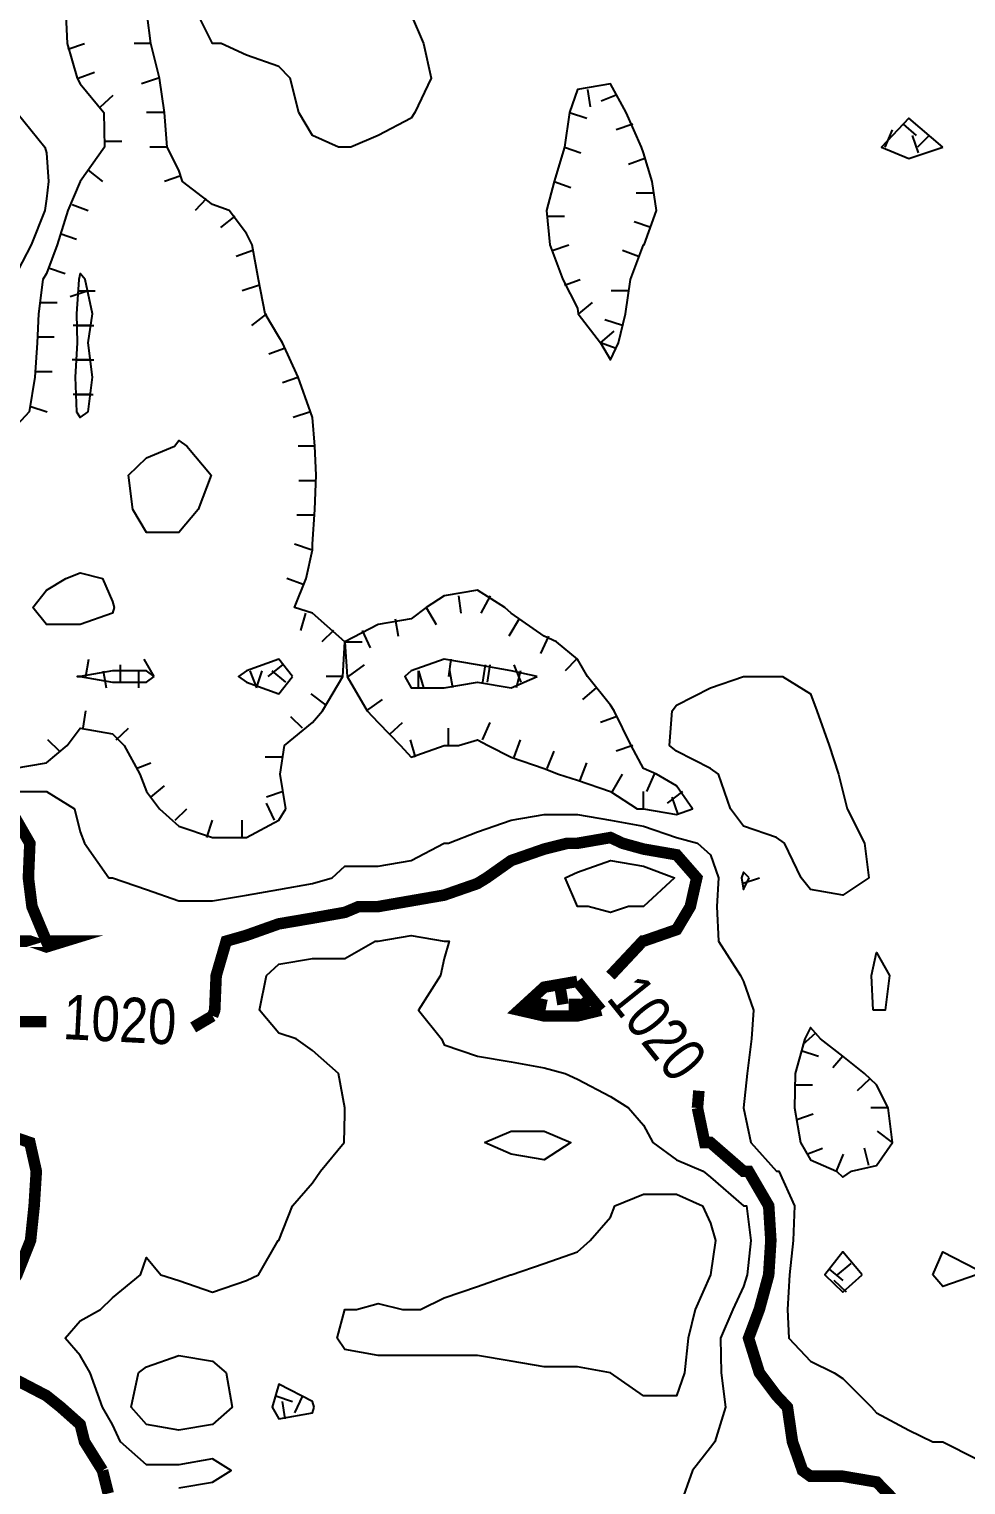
# Model space of a CAD drawing. Extents: x 628896 to 629898, y 4519176 to 4520140.
# Drawn here: x 629267.4 to 629348.8, y 4519687.8 to 4519814.2 of the extents above; entities that cross this region are included whole.
import ezdxf
from ezdxf.enums import TextEntityAlignment as Align

# ---------------------------------------------------------------- set-up
doc = ezdxf.new("R2010")
doc.units = 0

msp = doc.modelspace()

# ---------------------------------------------------------------- linework, layer by layer
at = {"layer": 'GSLAYER', "linetype": 'CONTINUOUS', "flags": 128}
for points in [[(629270.625, 4519815.5), (629270.75, 4519813), (629271.625, 4519810), (629271.875, 4519809.5), (629273.9375, 4519807), (629274, 4519804), (629271.875, 4519801), (629270.8125, 4519798.5), (629269.875, 4519795.5), (629268.9375, 4519793), (629268.625, 4519792.5), (629268.25, 4519789.5), (629268.125, 4519787), (629267.9375, 4519784), (629267.4375, 4519781), (629266.0625, 4519779.5)], [(629289.75, 4519746.5), (629289.25, 4519749.5), (629289.625, 4519752), (629292.0625, 4519754), (629292.9375, 4519755), (629294.6875, 4519758), (629294.875, 4519761), (629295.0625, 4519758), (629296.8125, 4519755), (629297.75, 4519754), (629299.6875, 4519752), (629300.625, 4519751), (629303.5, 4519752), (629304.75, 4519752), (629306.375, 4519752.5), (629307.3125, 4519752), (629309.3125, 4519751), (629312.1875, 4519750), (629313.4375, 4519749.5), (629315.0625, 4519749), (629317.9375, 4519748), (629320.25, 4519746.5), (629320.8125, 4519746.5), (629323.6875, 4519746), (629325.0625, 4519746.5), (629323.6875, 4519748.5), (629321.9375, 4519749.5), (629320.8125, 4519750), (629319.75, 4519752), (629318.25, 4519755), (629317.9375, 4519755.5), (629315.9375, 4519758), (629315.0625, 4519759.5), (629313.25, 4519761), (629312.1875, 4519761.5), (629309.3125, 4519763.5), (629308.75, 4519764), (629306.375, 4519765.5), (629303.5, 4519765), (629301.9375, 4519764), (629300.625, 4519763), (629297.75, 4519762.5), (629294.875, 4519761), (629292.0625, 4519763.5), (629290.5, 4519764), (629291.5, 4519766.5), (629292.0625, 4519769), (629292.0625, 4519769.5), (629292.25, 4519772.5), (629292.375, 4519775.5), (629292.25, 4519778), (629292.0625, 4519780.5), (629291.875, 4519781), (629290.8125, 4519784), (629289.4375, 4519787), (629289.125, 4519787.5), (629287.9375, 4519789.5), (629287.375, 4519792.5), (629286.8125, 4519795.5), (629286.3125, 4519796.5), (629284.8125, 4519798.5), (629283.375, 4519799), (629280.75, 4519801), (629280.4375, 4519802), (629279.4375, 4519804), (629279.1875, 4519807), (629278.75, 4519810), (629278, 4519813), (629277.6875, 4519815.5)], [(629294.3125, 4519804), (629292.0625, 4519805), (629290.875, 4519807), (629290.125, 4519810), (629289.125, 4519811), (629286.3125, 4519812), (629284.125, 4519813), (629283.375, 4519813), (629282.125, 4519815.5)], [(629300.625, 4519815.5), (629301.6875, 4519813), (629302.375, 4519810), (629300.9375, 4519807), (629300.625, 4519806.5), (629297.75, 4519805), (629295.375, 4519804), (629294.875, 4519804), (629294.3125, 4519804)], [(629270.8125, 4519812.5), (629272.25, 4519813)], [(629278, 4519813), (629276.5625, 4519813)], [(629271.6875, 4519810), (629273.125, 4519810.5)], [(629278.6875, 4519810), (629277.1875, 4519809.5)], [(629273.625, 4519807.5), (629274.75, 4519808.5)], [(629318.625, 4519787), (629319.25, 4519789.5), (629319.6875, 4519792.5), (629320.8125, 4519795.5), (629320.875, 4519795.5), (629321.9375, 4519798.5), (629321.5625, 4519801), (629320.8125, 4519803.5), (629320.625, 4519804), (629319.3125, 4519807), (629317.9375, 4519809.5), (629315.0625, 4519809), (629314.375, 4519807), (629313.9375, 4519804), (629313.0625, 4519801), (629312.375, 4519798.5), (629312.6875, 4519795.5), (629313.8125, 4519792.5), (629315.0625, 4519790), (629315.125, 4519789.5), (629317.0625, 4519787), (629317.9375, 4519785.5), (629318.625, 4519787)], [(629315.9375, 4519809), (629316.1875, 4519807.5)], [(629318.4375, 4519808.5), (629317.125, 4519808)], [(629266.375, 4519807), (629268.8125, 4519804), (629268.9375, 4519803.5), (629269.125, 4519801), (629268.9375, 4519799.5), (629268.8125, 4519798.5), (629267.625, 4519795.5), (629266.0625, 4519792.5)], [(629279.1875, 4519807), (629277.625, 4519807)], [(629314.375, 4519807), (629315.875, 4519806.5)], [(629319.875, 4519806), (629318.4375, 4519805.5)], [(629346.8125, 4519804), (629343.875, 4519806.5), (629341.5, 4519804), (629343.875, 4519803), (629346.8125, 4519804)], [(629343.375, 4519806), (629344.5, 4519805)], [(629341.8125, 4519804), (629342.4375, 4519805.5)], [(629344.6875, 4519803.5), (629344.1875, 4519805)], [(629345.625, 4519805), (629344.625, 4519804)], [(629274, 4519804.5), (629275.5, 4519804.5)], [(629279.4375, 4519804), (629277.9375, 4519804)], [(629313.9375, 4519804), (629315.375, 4519803.5)], [(629272.5625, 4519802), (629273.8125, 4519801)], [(629320.9375, 4519803), (629319.5, 4519802.5)], [(629280.625, 4519801.5), (629279.1875, 4519801)], [(629313.0625, 4519801), (629314.5, 4519800.5)], [(629282.8125, 4519799.5), (629281.875, 4519798.5)], [(629321.75, 4519800), (629320.1875, 4519800)], [(629271.1875, 4519799), (629272.5625, 4519798.5)], [(629285.3125, 4519798), (629284.0625, 4519797)], [(629312.375, 4519798), (629313.9375, 4519798)], [(629321.4375, 4519797), (629320, 4519797.5)], [(629270.125, 4519796.5), (629271.5625, 4519796)], [(629286.875, 4519795), (629285.4375, 4519794.5)], [(629312.875, 4519795), (629314.3125, 4519795.5)], [(629320.375, 4519794.5), (629319, 4519795)], [(629269.125, 4519793.5), (629270.5625, 4519793)], [(629272.5625, 4519781), (629272.9375, 4519784), (629272.5625, 4519787), (629272.9375, 4519789.5), (629272.3125, 4519792.5), (629271.875, 4519793), (629271.75, 4519792.5), (629271.5625, 4519789.5), (629271.625, 4519787), (629271.4375, 4519784), (629271.5625, 4519781), (629271.875, 4519780.5), (629272.5625, 4519781)], [(629287.4375, 4519792), (629285.9375, 4519791.5)], [(629313.9375, 4519792), (629315.3125, 4519792.5)], [(629272.5625, 4519791.5), (629271, 4519791)], [(629271.6875, 4519791.5), (629273.1875, 4519791.5)], [(629319.5, 4519791.5), (629318, 4519791.5)], [(629268.375, 4519790.5), (629269.875, 4519790.5)], [(629288.0625, 4519789.5), (629286.75, 4519788.5)], [(629315.1875, 4519789.5), (629316.375, 4519790.5)], [(629272.75, 4519788.5), (629271.25, 4519788.5)], [(629271.5625, 4519788.5), (629273.0625, 4519788.5)], [(629319, 4519788.5), (629317.4375, 4519789)], [(629268.125, 4519787.5), (629269.625, 4519787.5)], [(629317.0625, 4519787), (629318.25, 4519788)], [(629318.4375, 4519786.5), (629317.0625, 4519787)], [(629289.625, 4519786.5), (629288.25, 4519786)], [(629267.9375, 4519784.5), (629269.4375, 4519784.5)], [(629272.75, 4519785.5), (629271.1875, 4519785.5)], [(629271.5625, 4519785.5), (629273.0625, 4519785.5)], [(629290.875, 4519784), (629289.4375, 4519783.5)], [(629272.75, 4519782.5), (629271.25, 4519782.5)], [(629271.5, 4519782.5), (629273, 4519782.5)], [(629267.5, 4519781.5), (629269, 4519781)], [(629291.875, 4519781), (629290.375, 4519780.5)], [(629276.4375, 4519772.5), (629276.0625, 4519775.5), (629277.625, 4519777), (629280.0625, 4519778), (629280.4375, 4519778.5), (629281.125, 4519778), (629283.25, 4519775.5), (629282.125, 4519772.5), (629280.4375, 4519770.5), (629277.625, 4519770.5), (629276.4375, 4519772.5)], [(629292.25, 4519778), (629290.8125, 4519778)], [(629292.375, 4519775), (629290.875, 4519775)], [(629292.1875, 4519772), (629290.6875, 4519772)], [(629291.9375, 4519769), (629290.5, 4519769.5)], [(629267.75, 4519764), (629268.9375, 4519765.5), (629270.625, 4519766.5), (629271.875, 4519767), (629273.8125, 4519766.5), (629274.6875, 4519764.5), (629274.8125, 4519764), (629274.6875, 4519763.5), (629271.875, 4519762.5), (629268.9375, 4519762.5), (629267.75, 4519764)], [(629291.25, 4519766), (629289.8125, 4519766.5)], [(629304.75, 4519765), (629304.9375, 4519763.5)], [(629307.5, 4519765), (629306.6875, 4519763.5)], [(629291.4375, 4519763.5), (629291, 4519762)], [(629299.25, 4519763), (629299.5, 4519761.5)], [(629301.9375, 4519764), (629302.8125, 4519762.5)], [(629310, 4519763), (629309.125, 4519761.5)], [(629293.875, 4519762), (629292.875, 4519761)], [(629296.375, 4519762), (629297.0625, 4519760.5)], [(629294.875, 4519761), (629296.375, 4519761)], [(629312.5625, 4519761.5), (629311.875, 4519760)], [(629272.375, 4519758), (629272.625, 4519759.5)], [(629275.375, 4519757.5), (629275.375, 4519759)], [(629278.3125, 4519758), (629277.4375, 4519759.5)], [(629290.3125, 4519758), (629289.125, 4519759.5), (629286.3125, 4519758.5), (629285.625, 4519758), (629286.3125, 4519757.5), (629289.125, 4519756.5), (629290.3125, 4519758)], [(629289.4375, 4519759), (629288.1875, 4519758)], [(629295.1875, 4519758), (629296.5625, 4519759)], [(629311.5625, 4519758), (629309.3125, 4519758.5), (629306.375, 4519759), (629303.5, 4519759.5), (629300.625, 4519758.5), (629300.0625, 4519758), (629300.625, 4519757), (629303.5, 4519757), (629306.375, 4519757.5), (629309.3125, 4519757), (629311.5625, 4519758)], [(629304.0625, 4519759.5), (629303.875, 4519758)], [(629307.0625, 4519759), (629306.8125, 4519757.5)], [(629307.25, 4519757.5), (629307.5, 4519759)], [(629310.1875, 4519757.5), (629309.5625, 4519759)], [(629315, 4519759.5), (629314, 4519758.5)], [(629278.3125, 4519758), (629277.625, 4519758.5), (629274.6875, 4519758.5), (629271.875, 4519758), (629271.625, 4519758), (629271.875, 4519758), (629274.6875, 4519757.5), (629277.625, 4519757.5), (629278.3125, 4519758)], [(629273.875, 4519758.5), (629274.125, 4519757)], [(629276.9375, 4519758.5), (629276.9375, 4519757)], [(629286.625, 4519758.5), (629287.1875, 4519757)], [(629287.1875, 4519757), (629287.6875, 4519758.5)], [(629289.75, 4519757.5), (629288.5625, 4519758.5)], [(629294.6875, 4519758), (629293.25, 4519758)], [(629301.25, 4519758.5), (629301.6875, 4519757)], [(629301.25, 4519757), (629301.25, 4519758.5)], [(629304.25, 4519757), (629304, 4519758.5)], [(629310.125, 4519758.5), (629309.75, 4519757)], [(629334.5, 4519740.5), (629333.0625, 4519743.5), (629332.375, 4519744), (629329.5, 4519745), (629328.375, 4519746.5), (629327.3125, 4519749.5), (629326.625, 4519750), (629323.6875, 4519751.5), (629323.0625, 4519752), (629323.3125, 4519755), (629323.6875, 4519755.5), (629326.625, 4519757), (629329.5, 4519758), (629329.8125, 4519758), (629332.375, 4519758), (629332.875, 4519758), (629335.3125, 4519756.5), (629335.875, 4519755), (629336.9375, 4519752), (629337.75, 4519749.5), (629338.125, 4519748), (629338.5, 4519746.5), (629340, 4519743.5), (629340.375, 4519740.5), (629338.125, 4519739), (629335.3125, 4519739.5), (629334.5, 4519740.5)], [(629293.25, 4519755.5), (629291.9375, 4519756.5)], [(629316.6875, 4519757), (629315.5, 4519756)], [(629296.75, 4519755), (629298.125, 4519756)], [(629272.125, 4519753.5), (629272.375, 4519755)], [(629291.1875, 4519753.5), (629290.1875, 4519754.5)], [(629298.8125, 4519753), (629299.875, 4519754)], [(629306.8125, 4519752.5), (629307.5, 4519754)], [(629318.4375, 4519754.5), (629317.0625, 4519754)], [(629266.0625, 4519750), (629268.9375, 4519750.5), (629270.75, 4519752), (629271.875, 4519753.5), (629274.6875, 4519753), (629275.6875, 4519752), (629277.0625, 4519749.5), (629277.625, 4519748), (629278.75, 4519746.5), (629280.4375, 4519745), (629283.375, 4519744), (629286.3125, 4519744), (629289.125, 4519745.5), (629289.75, 4519746.5)], [(629275, 4519752.5), (629276.0625, 4519753.5)], [(629303.875, 4519752), (629303.875, 4519753.5)], [(629270.0625, 4519751.5), (629269.0625, 4519752.5)], [(629301, 4519751), (629300.5625, 4519752.5)], [(629309.5625, 4519751), (629310.125, 4519752.5)], [(629312.4375, 4519750), (629313.0625, 4519751.5)], [(629319.875, 4519752), (629318.4375, 4519751.5)], [(629276.75, 4519750), (629278, 4519750.5)], [(629289.4375, 4519751), (629287.9375, 4519751)], [(629315.3125, 4519749), (629315.875, 4519750.5)], [(629318.125, 4519748), (629319, 4519749.5)], [(629321.75, 4519749.5), (629321.0625, 4519748)], [(629266.0625, 4519748), (629268.9375, 4519748), (629271.375, 4519746.5), (629271.875, 4519744.5), (629272.25, 4519743.5), (629274.375, 4519740.5), (629274.6875, 4519740.5), (629277.625, 4519739.5), (629280.4375, 4519738.5), (629283.375, 4519738.5), (629286.3125, 4519739), (629289.125, 4519739.5), (629292.0625, 4519740), (629293.75, 4519740.5), (629294.875, 4519741.5), (629297.75, 4519741.5), (629300.625, 4519742), (629303.5, 4519743.5), (629303.875, 4519743.5), (629306.375, 4519744.5), (629309.3125, 4519745.5), (629312.1875, 4519746), (629315.0625, 4519746), (629317.9375, 4519745.5), (629320.8125, 4519745), (629323.6875, 4519744), (629325.5, 4519743.5), (629326.625, 4519742.5), (629327.3125, 4519740.5), (629327.1875, 4519738), (629327.3125, 4519735), (629329.25, 4519732), (629329.5, 4519731.5), (629330.375, 4519729), (629330.1875, 4519726.5), (629329.8125, 4519723.5), (629329.5, 4519720.5), (629330.125, 4519717.5), (629332.375, 4519715), (629332.5625, 4519715), (629333.9375, 4519712), (629333.8125, 4519709), (629333.5, 4519706), (629333.3125, 4519703), (629333.4375, 4519700.5), (629335.3125, 4519698.5), (629337.375, 4519697.5), (629338.125, 4519697), (629340.625, 4519694.5), (629341.0625, 4519694), (629343.875, 4519692.5), (629345.9375, 4519691.5), (629346.8125, 4519691.5), (629349.75, 4519690)], [(629278, 4519747.5), (629279.1875, 4519748.5)], [(629289.5, 4519748), (629288.0625, 4519747.5)], [(629320.8125, 4519746.5), (629320.8125, 4519748)], [(629324.1875, 4519748), (629322.875, 4519747)], [(629280.125, 4519745.5), (629281.125, 4519746.5)], [(629288.75, 4519745.5), (629288.0625, 4519747)], [(629323.8125, 4519746), (629323.3125, 4519747.5)], [(629282.875, 4519744), (629283.375, 4519745.5)], [(629285.9375, 4519744), (629285.9375, 4519745.5)], [(629316, 4519738), (629315.0625, 4519738), (629314, 4519740.5), (629315.0625, 4519741), (629317.9375, 4519742), (629320.8125, 4519741.5), (629323.5, 4519740.5), (629320.8125, 4519738), (629319.5, 4519738), (629317.9375, 4519737.5), (629316, 4519738)], [(629330, 4519740.5), (629329.5, 4519741), (629329.3125, 4519740.5), (629329.5, 4519739.5), (629330, 4519740.5)], [(629329.375, 4519740), (629330.875, 4519740.5)], [(629280.4375, 4519687.5), (629283.375, 4519688), (629285, 4519689), (629283.375, 4519690), (629280.4375, 4519689.5), (629277.625, 4519689.5), (629275.375, 4519691.5), (629274.6875, 4519693), (629273.8125, 4519694.5), (629272.75, 4519697.5), (629271.875, 4519699), (629270.5625, 4519700.5), (629271.875, 4519702), (629273.625, 4519703), (629274.6875, 4519704), (629277.125, 4519706), (629277.625, 4519707.5), (629278.875, 4519706), (629280.4375, 4519705.5), (629283.375, 4519704.5), (629286.3125, 4519705.5), (629287.375, 4519706), (629289.0625, 4519709), (629289.125, 4519709), (629290.3125, 4519712), (629292.0625, 4519714), (629292.75, 4519715), (629294.8125, 4519717.5), (629294.875, 4519720), (629294.875, 4519720.5), (629294.3125, 4519723.5), (629292.0625, 4519725.5), (629290.625, 4519726.5), (629289.125, 4519727), (629287.4375, 4519729), (629288.0625, 4519732), (629289.125, 4519733), (629292.0625, 4519733.5), (629294.875, 4519733.5), (629297.5, 4519735), (629297.75, 4519735), (629300.625, 4519735.5), (629303.5, 4519735), (629303.9375, 4519735), (629303.5, 4519733.5), (629303.1875, 4519732), (629301.25, 4519729), (629303.25, 4519726.5), (629303.5, 4519726), (629306.375, 4519725), (629309.3125, 4519724.5), (629312.1875, 4519724), (629314, 4519723.5), (629315.0625, 4519723), (629317.9375, 4519721.5), (629319.5, 4519720.5), (629320.8125, 4519719), (629321.625, 4519717.5), (629323.6875, 4519716), (629326, 4519715), (629326.625, 4519714.5), (629329.5, 4519712), (629329.75, 4519712), (629330.125, 4519709), (629329.8125, 4519706), (629329.5, 4519705), (629328.5625, 4519703), (629327.5, 4519700.5), (629327.5625, 4519697.5), (629327.9375, 4519694.5), (629327, 4519691.5), (629326.625, 4519691), (629325.0625, 4519689), (629324, 4519686)], [(629340.75, 4519729), (629340.625, 4519732), (629341.0625, 4519734), (629342.1875, 4519732), (629341.8125, 4519729), (629341.0625, 4519729), (629340.75, 4519729)], [(629338.875, 4519715), (629341.0625, 4519715.5), (629342.4375, 4519717.5), (629342.0625, 4519720.5), (629341.0625, 4519722.5), (629340, 4519723.5), (629338.125, 4519725), (629336.1875, 4519726.5), (629335.3125, 4519727.5), (629334.8125, 4519726.5), (629334, 4519723.5), (629333.9375, 4519720.5), (629334.4375, 4519717.5), (629335.3125, 4519716), (629337.5625, 4519715), (629338.125, 4519714.5), (629338.875, 4519715)], [(629335.75, 4519727), (629334.625, 4519726)], [(629334.5, 4519725.5), (629336, 4519725)], [(629338.125, 4519725), (629337.25, 4519724)], [(629333.9375, 4519722.5), (629335.5, 4519722.5)], [(629340.4375, 4519723), (629339.375, 4519722)], [(629334.125, 4519719.5), (629335.5625, 4519720)], [(629342.0625, 4519720.5), (629340.5625, 4519720.5)], [(629307, 4519717.5), (629309.3125, 4519718.5), (629312.1875, 4519718.5), (629314.5, 4519717.5), (629312.1875, 4519716), (629309.3125, 4519716.5), (629307, 4519717.5)], [(629342.4375, 4519717.5), (629341.125, 4519718.5)], [(629335, 4519716.5), (629336.375, 4519717)], [(629337.5625, 4519715), (629338.1875, 4519716.5)], [(629340.375, 4519715.5), (629340, 4519717)], [(629317.9375, 4519697.5), (629315.0625, 4519698), (629312.1875, 4519698), (629309.3125, 4519698.5), (629306.375, 4519699), (629303.5, 4519699), (629300.625, 4519699), (629297.75, 4519699), (629294.875, 4519699.5), (629294.1875, 4519700.5), (629294.875, 4519703), (629295.875, 4519703), (629297.75, 4519703.5), (629299.875, 4519703), (629300.625, 4519703), (629301.4375, 4519703), (629303.5, 4519704), (629306.375, 4519705), (629309.25, 4519706), (629309.3125, 4519706), (629312.1875, 4519707), (629315.0625, 4519708), (629316.1875, 4519709), (629317.9375, 4519711), (629318.3125, 4519712), (629320.8125, 4519713), (629323.6875, 4519713), (629325.9375, 4519712), (629326.625, 4519710.5), (629327.0625, 4519709), (629326.625, 4519706), (629326.625, 4519706), (629325.3125, 4519703), (629324.6875, 4519700.5), (629324.375, 4519697.5), (629323.6875, 4519695.5), (629320.8125, 4519695.5), (629317.9375, 4519697.5), (629317.9375, 4519697.5)], [(629339.8125, 4519706), (629338.125, 4519708), (629336.5625, 4519706), (629338.125, 4519704.5), (629339.8125, 4519706)], [(629345.9375, 4519706), (629346.8125, 4519708), (629349.75, 4519706.5), (629349.9375, 4519706), (629349.75, 4519706), (629346.8125, 4519705), (629345.9375, 4519706)], [(629336.9375, 4519706.5), (629338.125, 4519705.5)], [(629338.8125, 4519707), (629337.625, 4519706)], [(629338.4375, 4519704.5), (629337.375, 4519705.5)], [(629276.3125, 4519694.5), (629276.9375, 4519697.5), (629277.625, 4519698), (629280.4375, 4519699), (629283.375, 4519698.5), (629284.5625, 4519697.5), (629285.0625, 4519694.5), (629283.375, 4519693), (629280.4375, 4519692.5), (629277.625, 4519693), (629276.3125, 4519694.5)], [(629292.1875, 4519694.5), (629292.0625, 4519695), (629289.125, 4519696.5), (629288.5625, 4519694.5), (629289.125, 4519693.5), (629292.0625, 4519694), (629292.1875, 4519694.5)], [(629288.875, 4519695.5), (629290.3125, 4519695)], [(629289.6875, 4519693.5), (629289.4375, 4519695)], [(629291.1875, 4519695.5), (629290.5, 4519694)]]:
    msp.add_lwpolyline(points, dxfattribs=at)
at = {"layer": 'GSLAYER', "linetype": 'CONTINUOUS', "const_width": 1, "flags": 128}
for points in [[(629266.0625, 4519746), (629267.5, 4519743.5), (629267.375, 4519740.5), (629267.6875, 4519738), (629268.9375, 4519735), (629270.5625, 4519735), (629268.9375, 4519734.5), (629267.5, 4519735), (629266.0625, 4519735)], [(629283.375, 4519728.5), (629283.5625, 4519729), (629283.6875, 4519732), (629284.5625, 4519735), (629286.3125, 4519735.5), (629289.125, 4519736.5), (629292.0625, 4519737), (629294.875, 4519737.5), (629296.0625, 4519738), (629297.75, 4519738), (629300.625, 4519738.5), (629303.5, 4519739), (629306.375, 4519740), (629307.1875, 4519740.5), (629309.3125, 4519742), (629312.1875, 4519743), (629314.1875, 4519743.5), (629315.0625, 4519743.5), (629317.9375, 4519744), (629319, 4519743.5), (629320.8125, 4519743), (629323.6875, 4519742.5), (629325.4375, 4519740.5), (629324.875, 4519738), (629323.6875, 4519736), (629320.8125, 4519735), (629320.75, 4519735), (629317.9375, 4519732)], [(629317.9375, 4519732), (629317.9375, 4519732)], [(629315.0625, 4519731.5), (629312.1875, 4519731), (629310, 4519729), (629312.1875, 4519728.5), (629315.0625, 4519728.5), (629317.125, 4519729)], [(629313.5625, 4519731), (629313.8125, 4519729.5)], [(629317.125, 4519729), (629315.0625, 4519731.5)], [(629311, 4519730), (629311.9375, 4519729)], [(629311.6875, 4519728.5), (629312, 4519730)], [(629314.8125, 4519728.5), (629314.8125, 4519730)], [(629316.1875, 4519730), (629315, 4519729)], [(629281.6875, 4519727.5), (629283.375, 4519728.5)], [(629273.8125, 4519689), (629272.25, 4519691.5), (629271.875, 4519693), (629270.1875, 4519694.5), (629268.9375, 4519695.5), (629266.0625, 4519697), (629265.875, 4519697.5), (629264.9375, 4519700.5), (629265.5, 4519703), (629266.0625, 4519705.5), (629266.375, 4519706), (629267.5625, 4519709), (629267.875, 4519712), (629268.0625, 4519715), (629267.5, 4519717.5), (629266.0625, 4519718), (629264.4375, 4519720.5), (629263.1875, 4519722.5), (629262.75, 4519723.5), (629263.1875, 4519725.5), (629263.625, 4519726.5), (629266.0625, 4519728), (629268.9375, 4519728)], [(629268.9375, 4519728), (629268.9375, 4519728)], [(629325.625, 4519722), (629325.5, 4519720.5)], [(629325.5, 4519720.5), (629326.125, 4519717.5), (629326.625, 4519717.5), (629329.5, 4519715), (629329.9375, 4519715), (629331.6875, 4519712), (629331.875, 4519709), (629331.6875, 4519706), (629330.875, 4519703), (629329.9375, 4519700.5), (629330.875, 4519697.5), (629332.375, 4519695.5), (629333.3125, 4519694.5), (629333.75, 4519691.5), (629334.625, 4519689), (629335.3125, 4519688.5), (629338.125, 4519688.5), (629341.0625, 4519688), (629343, 4519686), (629343.5, 4519683)], [(629274.3125, 4519687), (629273.8125, 4519689)]]:
    msp.add_lwpolyline(points, dxfattribs=at)

# ---------------------------------------------------------------- texts
at = {"layer": 'GSLAYER', "color": 7}
for rotation, width, p, p2 in [(307.6, 0.739721, (629317.5, 4519730), (629323.5, 4519722.5)), (357.8, 0.756707, (629270.3125, 4519726.5), (629280.125, 4519726))]:
    msp.add_text('1020', height=3.89682, rotation=rotation, dxfattribs=dict(at, width=width)).set_placement(p, p2, align=Align.FIT)

doc.saveas('drawing.dxf')
